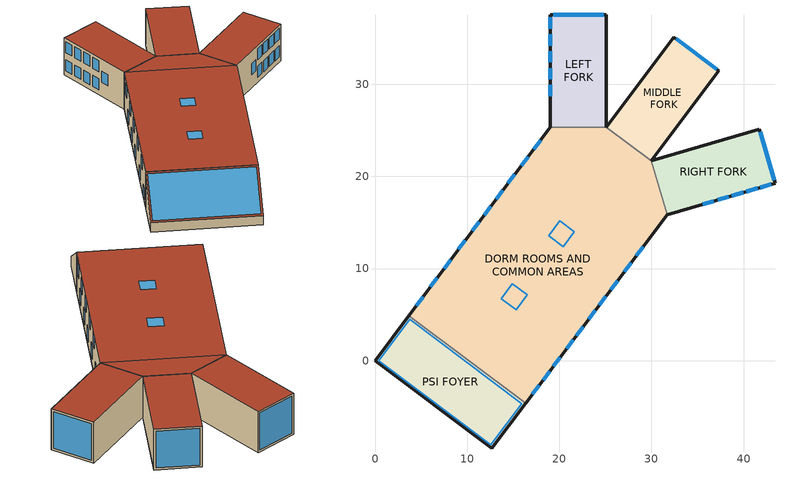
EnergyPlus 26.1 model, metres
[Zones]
PSI FOYER
 floor ground (SLAB FLOOR): 12.68,-9.51 0,0 3.66,4.88 16.34,-4.63 z0
 wall outside (EXTWALL09): 0,0 12.68,-9.51 z0:1.52; 12.68,-9.51,1.52 12.68,-9.51,0 16.34,-4.63,0 16.34,-4.63,6.1; 3.66,4.88,6.1 3.66,4.88,0 0,0,0 0,0,1.52
 wall to DORM ROOMS AND COMMON AREAS (INTERIOR): 16.34,-4.63 3.66,4.88 z0:6.1
 roof outside (ROOF31): 3.66,4.88,6.1 0,0,1.52 12.68,-9.51,1.52 16.34,-4.63,6.1
 skylight (DOUBLE PANE HW WINDOW): 3.76,4.5,5.91 0.39,0.01,1.71 12.58,-9.13,1.71 15.95,-4.65,5.91
DORM ROOMS AND COMMON AREAS
 floor ground (SLAB FLOOR): 16.34,-4.63 3.66,4.88 19.02,25.36 31.7,15.85 z0; 31.7,15.85 19.02,25.36 25.12,25.36 29.99,21.7 z0
 wall outside (EXTWALL09): 16.34,-4.63 31.7,15.85 / 19.02,25.36 3.66,4.88 z0:6.1
 wall to RIGHT FORK (INTERIOR): 31.7,15.85 29.99,21.7 z0:6.1
 wall to MIDDLE FORK (INTERIOR): 29.99,21.7 25.12,25.36 z0:6.1
 wall to LEFT FORK (INTERIOR): 25.12,25.36 19.02,25.36 z0:6.1
 window (DOUBLE PANE HW WINDOW): 17.09,-3.63 17.82,-2.66 / 15.16,20.21 14.43,19.24 z3.72:5.55; 18.24,-2.1 18.97,-1.12 z0.94:2.77; 19.35,-0.61 20.09,0.37 z3.78:5.61; 20.78,1.29 21.51,2.27 / 28.35,11.39 29.08,12.36 z0.85:2.68; 21.86,2.73 22.59,3.71 / 6.75,9 6.02,8.02 z3.87:5.7; 23.18,4.49 23.91,5.46 / 25.59,7.71 26.32,8.68 z0.82:2.65; 24.33,6.02 25.06,7 z3.93:5.76; 27.07,9.68 27.8,10.66 z3.99:5.82; 5.21,6.95 4.48,5.97 / 8.23,10.97 7.5,10 z0.52:2.35; 9.78,13.05 9.05,12.07 / 12.56,16.75 11.83,15.78 z3.81:5.64; 11.3,15.07 10.57,14.09 z0.64:2.47; 17.96,23.95 17.23,22.97 z3.69:5.52; 16.61,22.14 15.87,21.17 z0.76:2.59; 13.88,18.51 13.15,17.53 z0.67:2.5
 roof outside (ROOF31): 19.02,25.36 3.66,4.88 16.34,-4.63 31.7,15.85 z6.1; 25.12,25.36 19.02,25.36 31.7,15.85 29.99,21.7 z6.1
 skylight (DOUBLE PANE HW WINDOW): 14.92,8.35 13.72,6.75 15.32,5.55 16.52,7.15 z6.1; 20.04,15.18 18.84,13.58 20.44,12.38 21.64,13.98 z6.1
LEFT FORK
 floor ground (SLAB FLOOR): 25.12,25.36 19.02,25.36 19.02,37.55 25.12,37.55 z0
 wall outside (EXTWALL09): 25.12,25.36 25.12,37.55 19.02,37.55 19.02,25.36 z0:6.1
 window (DOUBLE PANE HW WINDOW): 24.81,37.55 19.32,37.55 z0.3:5.79; 19.02,37.25 19.02,36.03 / 19.02,35.42 19.02,34.2 / 19.02,33.59 19.02,32.37 / 19.02,31.76 19.02,30.54 z3.81:5.64; 19.02,37.25 19.02,36.03 / 19.02,35.42 19.02,34.2 / 19.02,33.59 19.02,32.37 / 19.02,31.76 19.02,30.54 z0.76:2.59; 19.02,29.93 19.02,28.71 z2.29:4.11
 roof outside (ROOF31): 19.02,37.55 19.02,25.36 25.12,25.36 25.12,37.55 z6.1
MIDDLE FORK
 floor ground (SLAB FLOOR): 29.99,21.7 25.12,25.36 32.43,35.11 37.31,31.46 z0
 wall outside (EXTWALL09): 29.99,21.7 37.31,31.46 32.43,35.11 25.12,25.36 z0:6.1
 window (DOUBLE PANE HW WINDOW): 37.06,31.64 32.67,34.93 z0.3:5.79
 roof outside (ROOF31): 32.43,35.11 25.12,25.36 29.99,21.7 37.31,31.46 z6.1
RIGHT FORK
 floor ground (SLAB FLOOR): 31.7,15.85 29.99,21.7 41.7,25.12 43.4,19.26 z0
 wall outside (EXTWALL09): 31.7,15.85 43.4,19.26 41.7,25.12 29.99,21.7 z0:6.1
 window (DOUBLE PANE HW WINDOW): 41.79,18.79 42.96,19.14 / 40.27,18.35 41.44,18.69 / 38.72,17.9 39.89,18.24 / 37.2,17.45 38.37,17.8 z3.81:5.64; 41.85,18.81 43.02,19.15 / 40.36,18.38 41.53,18.72 / 38.78,17.91 39.95,18.26 / 37.2,17.45 38.37,17.8 z0.88:2.71; 35.59,16.98 36.76,17.33 z2.26:4.08; 43.32,19.56 41.78,24.82 z0.3:5.79
 roof outside (ROOF31): 41.7,25.12 29.99,21.7 31.7,15.85 43.4,19.26 z6.1
[Building]
PSI HOUSE DORM AND OFFICES: Loads convergence tolerance value=0.04; Maximum number of warmup days=25; Minimum number of warmup days=6; North axis=36.87; Solar distribution=FullInteriorAndExterior; Temperature convergence tolerance value=0.4; Terrain=Suburbs
[Site:GroundTemperature:BuildingSurface]
18.89, 18.92, 19.02, 19.12, 19.21, 19.23, 19.07, 19.32, 19.09, 19.21, 19.13, 18.96
[Site:Location]
COLORADO_SPRGS_CO_USA_WMO_724660: Elevation=1881; Latitude=38.82; Longitude=-104.72; Time zone=-7
[SizingPeriod:DesignDay] Barometric pressure=80677; Day of month=21; Daylight saving time indicator=No; Humidity condition type=WetBulb; Rain indicator=No; Snow indicator=No; Solar model indicator=ASHRAEClearSky
Name | Daily dry bulb temperature range | Day type | Maximum dry bulb temperature | Month | Sky clearness | Wetbulb or dewpoint at maximum dry bulb | Wind direction | Wind speed
COLORADO_SPRGS Ann Clg .4% Condns DB=>MWB | 14.1 | SummerDesignDay | 32.1 | 7 | 1 | 14.6 | 180 | 5.3
COLORADO_SPRGS Ann Htg 99.6% Condns DB | 0 | WinterDesignDay | -18.4 | 1 | 0 | -18.4 | 20 | 2.8
[Construction]
DOUBLE PANE HW WINDOW: GLASS - CLEAR PLATE 1 / 4 IN, AIRGAP, GLASS - CLEAR PLATE 1 / 4 IN
EXTWALL09: A2 - 4 IN DENSE FACE BRICK, B1 - AIRSPACE RESISTANCE, C3 - 4 IN HW CONCRETE BLOCK, E1 - 3 / 4 IN PLASTER OR GYP BOARD
INTERIOR: C7 - 8 IN LW CONCRETE BLOCK
PARTITION02: E1 - 3 / 4 IN PLASTER OR GYP BOARD, C2 - 4 IN LW CONCRETE BLOCK, E1 - 3 / 4 IN PLASTER OR GYP BOARD
ROOF31: E2 - 1 / 2 IN SLAG OR STONE, E3 - 3 / 8 IN FELT AND MEMBRANE, B6 - 2 IN DENSE INSULATION, C12 - 2 IN HW CONCRETE
SLAB FLOOR: CONCRETE - SAND AND GRAVEL 4 IN
[Material] Thermal absorptance=0.9
Name | Conductivity | Density | Roughness | Solar absorptance | Specific heat | Thickness | Visible absorptance
A2 - 4 IN DENSE FACE BRICK | 1.245296 | 2082.4 | Rough | 0.93 | 920.48 | 0.101498 | 0.93
B6 - 2 IN DENSE INSULATION | 0.0432394 | 91.30524 | VeryRough | 0.5 | 836.8 | 0.0509016 | 0.5
C2 - 4 IN LW CONCRETE BLOCK | 0.380507 | 608.7016 | MediumRough | 0.65 | 836.8 | 0.101498 | 0.65
C3 - 4 IN HW CONCRETE BLOCK | 0.812901 | 977.1262 | MediumRough | 0.65 | 836.8 | 0.101498 | 0.65
C7 - 8 IN LW CONCRETE BLOCK | 0.570761 | 608.7016 | Rough | 0.65 | 836.8 | 0.203302 | 0.65
C12 - 2 IN HW CONCRETE | 1.729577 | 2242.585 | MediumRough | 0.65 | 836.8 | 0.0509016 | 0.65
CONCRETE - SAND AND GRAVEL 4 IN | 1.729577 | 2242.585 | MediumRough | 0.6 | 836.8 | 0.101498 | 0.6
E1 - 3 / 4 IN PLASTER OR GYP BOARD | 0.726422 | 1601.846 | Smooth | 0.92 | 836.8 | 0.01905 | 0.92
E2 - 1 / 2 IN SLAG OR STONE | 1.435549 | 881.0155 | Rough | 0.55 | 1673.6 | 0.0127102 | 0.55
E3 - 3 / 8 IN FELT AND MEMBRANE | 0.190253 | 1121.292 | Rough | 0.75 | 1673.6 | 0.00954024 | 0.75
[Material:AirGap]
B1 - AIRSPACE RESISTANCE: Thermal resistance=0.160367
[WindowMaterial:Gas]
AIRGAP: Gas type=Air; Thickness=0.0125
[WindowMaterial:Glazing]
GLASS - CLEAR PLATE 1 / 4 IN: Back side infrared hemispherical emissivity=0.84; Back side solar reflectance at normal incidence=0.1; Back side visible reflectance at normal incidence=0.1; Conductivity=0.9; Front side infrared hemispherical emissivity=0.84; Front side solar reflectance at normal incidence=0.1; Front side visible reflectance at normal incidence=0.1; Infrared transmittance at normal incidence=0; Optical data type=SpectralAverage; Solar transmittance at normal incidence=0.8; Thickness=0.006; Visible transmittance at normal incidence=0.8
[Daylighting:Controls] Fraction of lights controlled by reference point 1=1; Illuminance setpoint at reference point 1=500; Daylighting method=SplitFlux; Glare calculation azimuth angle of view direction clockwise from zone y axis=180; Lighting control type=Continuous; Maximum allowable discomfort glare index=22; Minimum input power fraction for continuous or continuousoff dimming control=0.3; Minimum light output fraction for continuous or continuousoff dimming control=0.2; Number of stepped control steps=1; Probability lighting will be reset when needed in manual stepped control=1
Name | Daylighting reference point name 1 | Glare calculation daylighting reference point | Zone or space
DORM ROOMS AND COMMON AREAS_DaylCtrl | DORM ROOMS AND COMMON AREAS_DaylRefPt1 | DORM ROOMS AND COMMON AREAS_DaylRefPt1 | DORM ROOMS AND COMMON AREAS
LEFT FORK_DaylCtrl | LEFT FORK_DaylRefPt1 | LEFT FORK_DaylRefPt1 | LEFT FORK
MIDDLE FORK_DaylCtrl | MIDDLE FORK_DaylRefPt1 | MIDDLE FORK_DaylRefPt1 | MIDDLE FORK
PSI FOYER_DaylCtrl | PSI FOYER_DaylRefPt1 | PSI FOYER_DaylRefPt1 | PSI FOYER
RIGHT FORK_DaylCtrl | RIGHT FORK_DaylRefPt1 | RIGHT FORK_DaylRefPt1 | RIGHT FORK
[DaylightingDevice:LightWell] Area of bottom of well=9; Height of well=1.2; Perimeter of bottom of well=12; Visible reflectance of well walls=0.7
Name | Exterior window
DaylightingDevice:LightWell 1 | Zn002:Roof001:SkyLt001
DaylightingDevice:LightWell 2 | Zn002:Roof001:SkyLt002
[ElectricEquipment]
DORM ROOMS AND COMMON AREAS ElecEq 1: Design level=9210.921; Design level calculation method=EquipmentLevel; Fraction latent=0; Fraction lost=0; Fraction radiant=0.3; Schedule=Residence Equipment; Zone or zonelist or space or spacelist=DORM ROOMS AND COMMON AREAS
[GasEquipment] Design level calculation method=EquipmentLevel; Fraction latent=0; Fraction lost=0; Fraction radiant=0.3; Schedule=Gas Eq Sch
Name | Design level | Zone or zonelist or space or spacelist
DORM ROOMS AND COMMON AREAS GasEq 1 | 29287.51 | DORM ROOMS AND COMMON AREAS
PSI FOYER GasEq 1 | 5857.501 | PSI FOYER
[InternalMass] Zone or zonelist=DORM ROOMS AND COMMON AREAS
Name | Construction | Surface area
Zn002:IntM001 | INTERIOR | 408.7734
Zn002:IntM002 | PARTITION02 | 371.6122
[Lights] Design level calculation method=LightingLevel; End use subcategory=GeneralLights; Fraction radiant=0.4; Fraction replaceable=1; Fraction visible=0.2; Return air fraction=0; Schedule=Residence Lighting
Name | Lighting level | Zone or zonelist or space or spacelist
DORM ROOMS AND COMMON AREAS Lights 1 | 1247.648 | DORM ROOMS AND COMMON AREAS
PSI FOYER Lights 1 | 518.3889 | PSI FOYER
[People]
DORM ROOMS AND COMMON AREAS: Activity level schedule=Activity Sch; Air velocity schedule=Air Velo Sch; Carbon dioxide generation rate=3.82e-08; Clothing insulation calculation method=ClothingInsulationSchedule; Clothing insulation schedule=Clothing Sch; Fraction radiant=0.6; Mean radiant temperature calculation type=EnclosureAveraged; Number of people=31; Number of people calculation method=People; Number of people schedule=Residence Occupancy; Thermal comfort model 1 type=Fanger; Work efficiency schedule=Work Eff Sch; Zone or zonelist or space or spacelist=DORM ROOMS AND COMMON AREAS
[ThermostatSetpoint:DualSetpoint]
Name | Cooling setpoint temperature schedule | Heating setpoint temperature schedule
DORM ROOMS AND COMMON AREAS SETPOINTS | DORM ROOMS AND COMMON AREAS Cooling Setpoints | DORM ROOMS AND COMMON AREAS Heating Setpoints
LEFT FORK SETPOINTS | LEFT FORK Cooling Setpoints | LEFT FORK Heating Setpoints
MIDDLE FORK SETPOINTS | MIDDLE FORK Cooling Setpoints | MIDDLE FORK Heating Setpoints
PSI FOYER SETPOINTS | PSI FOYER Cooling Setpoints | PSI FOYER Heating Setpoints
RIGHT FORK SETPOINTS | RIGHT FORK Cooling Setpoints | RIGHT FORK Heating Setpoints
[Zone] Ceiling height=Autocalculate; Multiplier=1; Type=1; Volume=Autocalculate
DORM ROOMS AND COMMON AREAS; LEFT FORK; MIDDLE FORK; PSI FOYER; RIGHT FORK
[ZoneControl:Thermostat] Control type schedule=Zone Control Type Schedule
Name | Zone or zonelist | Control 1
DORM ROOMS AND COMMON AREAS CONTROLS | DORM ROOMS AND COMMON AREAS | DORM ROOMS AND COMMON AREAS SETPOINTS
LEFT FORK CONTROLS | LEFT FORK | LEFT FORK SETPOINTS
MIDDLE FORK CONTROLS | MIDDLE FORK | MIDDLE FORK SETPOINTS
PSI FOYER CONTROLS | PSI FOYER | PSI FOYER SETPOINTS
RIGHT FORK CONTROLS | RIGHT FORK | RIGHT FORK SETPOINTS
[Zone equipment]
DORM ROOMS AND COMMON AREAS: DORM ROOMS AND COMMON AREAS PURCHASED AIR
LEFT FORK: LEFT FORK PURCHASED AIR
MIDDLE FORK: MIDDLE FORK PURCHASED AIR
PSI FOYER: PSI FOYER PURCHASED AIR
RIGHT FORK: RIGHT FORK PURCHASED AIR
[ZoneHVAC:IdealLoadsAirSystem] Cooling limit=NoLimit; Dehumidification control type=ConstantSupplyHumidityRatio; Heating limit=NoLimit; Humidification control type=ConstantSupplyHumidityRatio; Maximum cooling air flow rate=Autosize; Maximum heating air flow rate=Autosize; Maximum heating supply air humidity ratio=0.015; Maximum heating supply air temperature=50; Minimum cooling supply air humidity ratio=0.009; Minimum cooling supply air temperature=13
DORM ROOMS AND COMMON AREAS PURCHASED AIR; LEFT FORK PURCHASED AIR; MIDDLE FORK PURCHASED AIR; PSI FOYER PURCHASED AIR; RIGHT FORK PURCHASED AIR
[ZoneInfiltration:DesignFlowRate] Constant term coefficient=0.606; Design flow rate=2.831685; Design flow rate calculation method=Flow/Zone; Schedule=Infiltration Sch; Temperature term coefficient=0.03636; Velocity squared term coefficient=0; Velocity term coefficient=0.117717
Name | Zone or zonelist or space or spacelist
DORM ROOMS AND COMMON AREAS Infil 1 | DORM ROOMS AND COMMON AREAS
PSI FOYER Infil 1 | PSI FOYER
[Schedule:Compact]
Activity Sch: Through: 12/31, For: AllDays, Until: 24:00, 131.7938
Air Velo Sch: Through: 12/31, For: AllDays, Until: 24:00, 0.137
Clothing Sch: Through: 12/31, For: AllDays, Until: 24:00, 1
DORM ROOMS AND COMMON AREAS Cooling Setpoints; LEFT FORK Cooling Setpoints; MIDDLE FORK Cooling Setpoints; PSI FOYER Cooling Setpoints; RIGHT FORK Cooling Setpoints: Through: 12/31, For: AllDays, Until: 24:00, 25.6
DORM ROOMS AND COMMON AREAS Heating Setpoints; LEFT FORK Heating Setpoints; MIDDLE FORK Heating Setpoints; PSI FOYER Heating Setpoints; RIGHT FORK Heating Setpoints: Through: 12/31, For: AllDays, Until: 24:00, 20
Gas Eq Sch: Through: 4/15, For: AllDays, Until: 24:00, 1, Through: 10/15, For: AllDays, Until: 24:00, 0, Through: 12/31, For: AllDays, Until: 24:00, 1
Infiltration Sch: Through: 4/15, For: AllDays, Until: 24:00, 0, Through: 10/15, For: AllDays, Until: 24:00, 1, Through: 12/31, For: AllDays, Until: 24:00, 0
Residence Equipment: Through: 12/31, For: AllDays, Until:  7:00, 0, Until:  8:00, 1, Until:  9:00, 0.9, Until: 10:00, 0.8, Until: 16:00, 0.3, Until: 19:00, 0.7, Until: 22:00, 0.5, Until: 24:00, 0
Residence Lighting: Through: 12/31, For: WeekDays SummerDesignDay, Until:  6:00, 0.1, Until:  8:00, 0.2, Until: 16:00, 0.1, Until: 17:00, 0.2, Until: 19:00, 0.5, Until: 22:00, 1, Until: 23:00, 0.5, Until: 24:00, 0.3, For: AllOtherDays, Until: 16:00, 0.1, Until: 18:00, 0.5, Until: 22:00, 1, Until: 23:00, 0.5, Until: 24:00, 0.3
Residence Occupancy: Through: 12/31, For: WeekDays SummerDesignDay, Until:  7:00, 1, Until:  8:00, 0.5, Until: 15:00, 0.3, Until: 16:00, 0.4, Until: 17:00, 0.7, Until: 24:00, 1, For: AllOtherDays, Until:  9:00, 1, Until: 16:00, 0.3, Until: 19:00, 0.7, Until: 22:00, 0.3, Until: 23:00, 0.7, Until: 24:00, 1
Work Eff Sch: Through: 12/31, For: AllDays, Until: 24:00, 0
Zone Control Type Schedule: Through: 12/31, For: AllDays, Until: 24:00, 4
